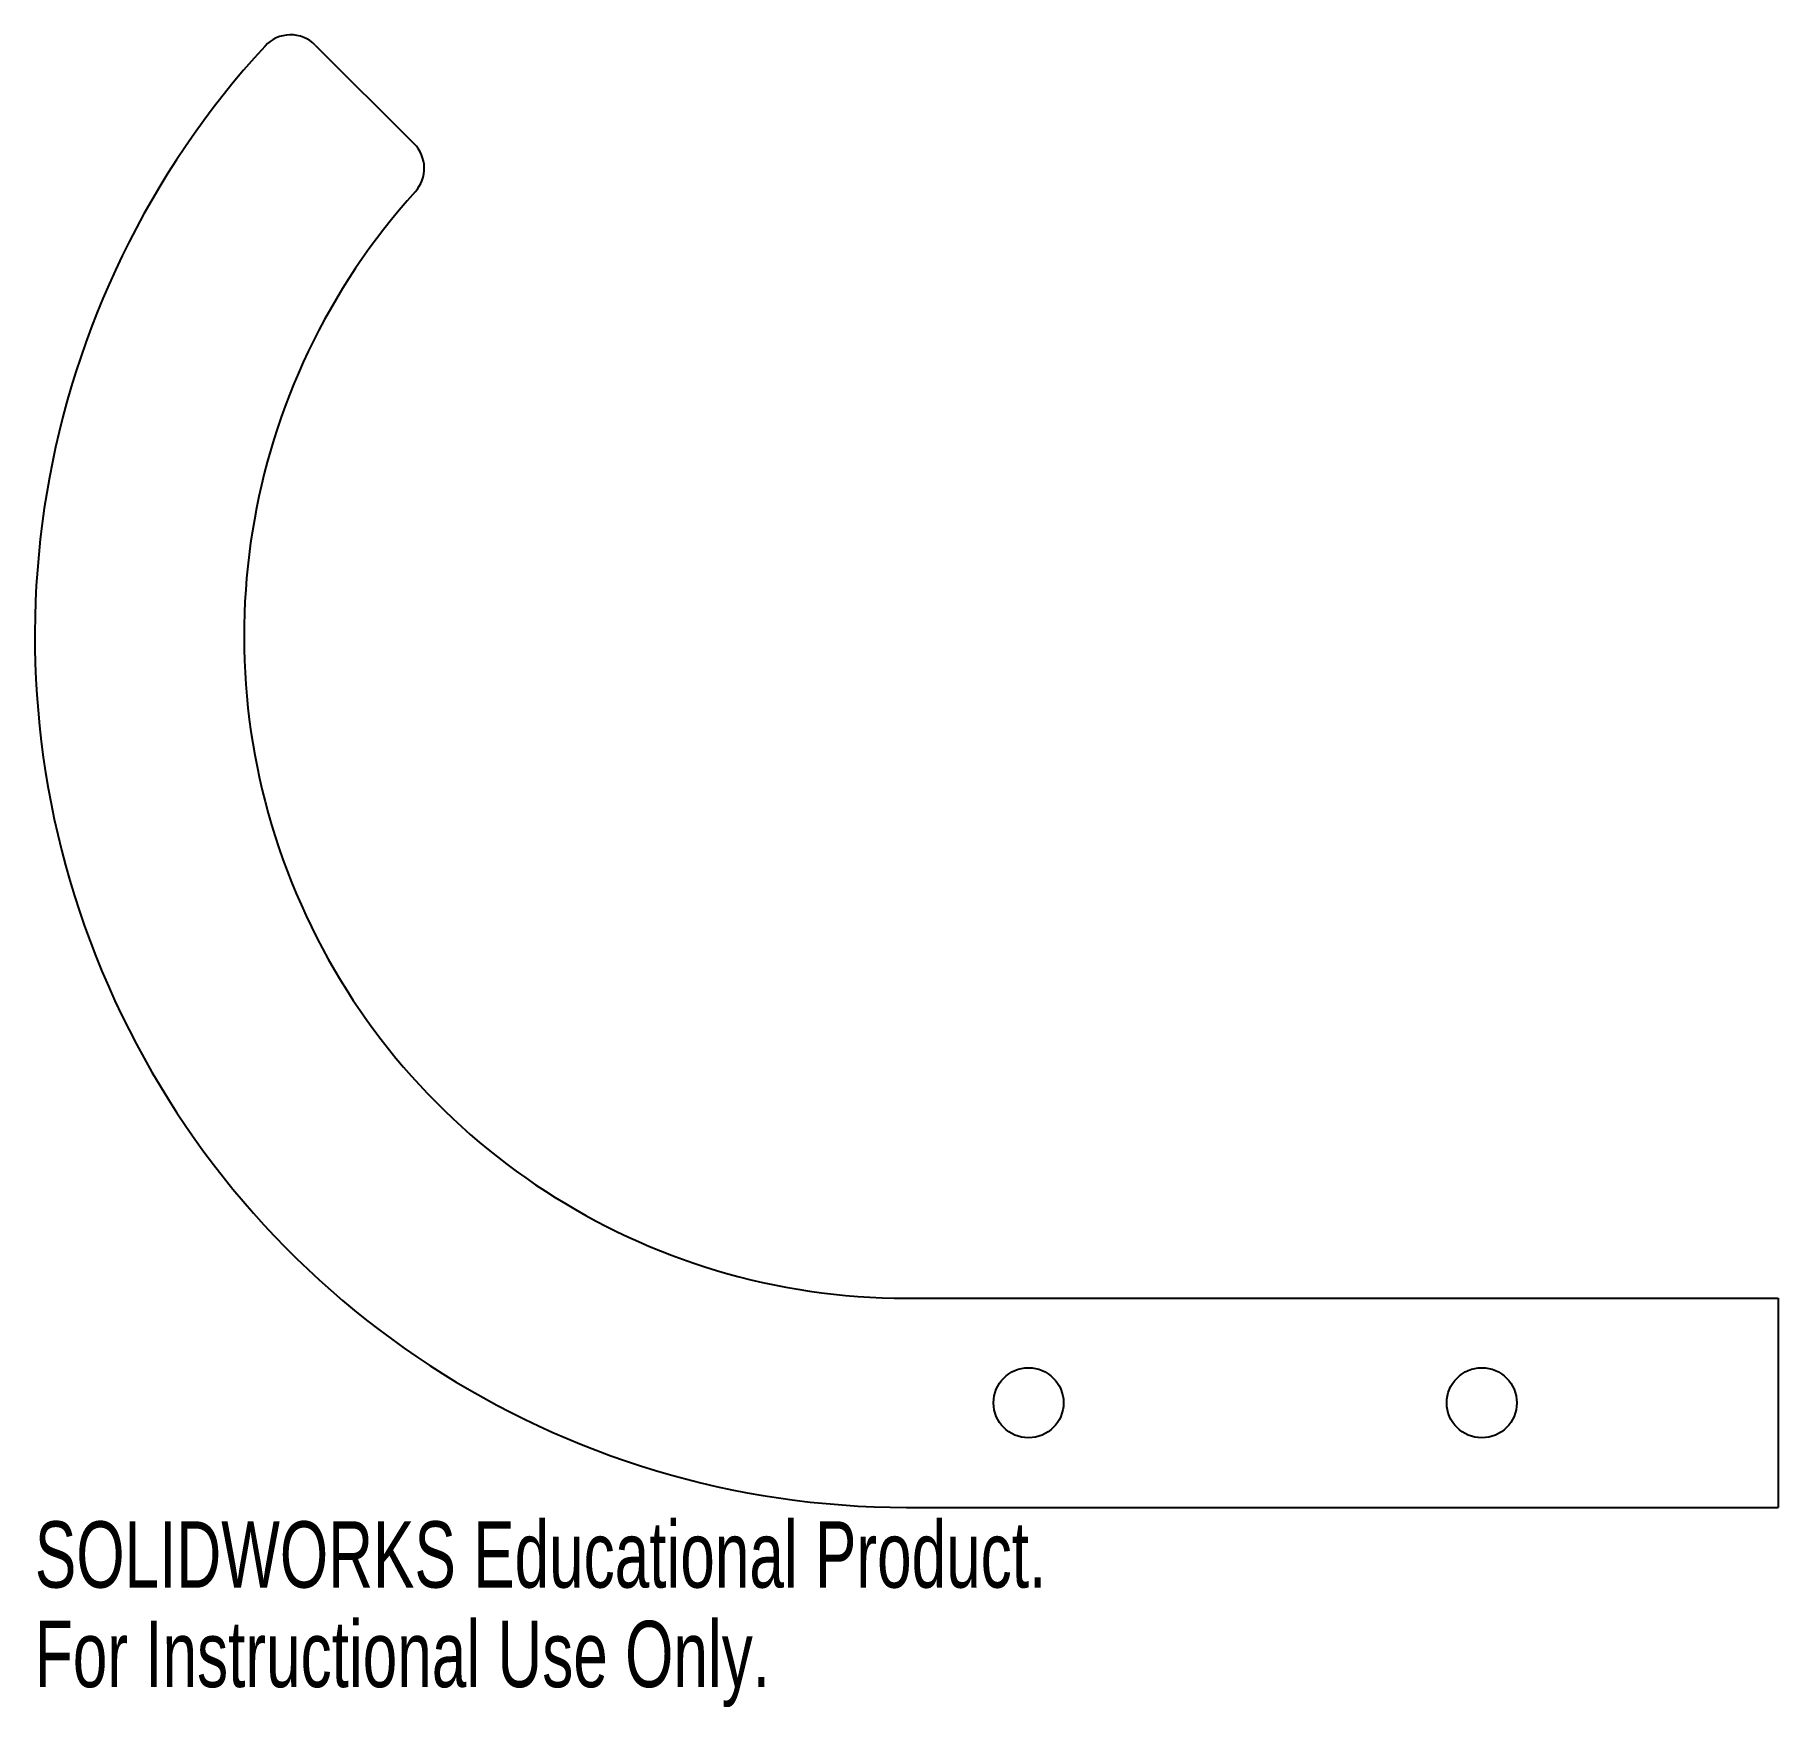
# Model space of a CAD drawing. Header units: inches. Extents: x -2.5 to 2.5, y -3.07 to 1.72.
import ezdxf

# ---------------------------------------------------------------- set-up
doc = ezdxf.new("R2010")
doc.units = ezdxf.units.IN
doc.header["$MEASUREMENT"] = 0
doc.styles.add('SLDTEXTSTYLE0', font='TXT', dxfattribs={"width": 0.7})

msp = doc.modelspace()

# ---------------------------------------------------------------- linework, layer by layer
at = {"color": 7, "linetype": 'Continuous', "lineweight": 25}
for p, q in [((-1.6956, 1.6956), (-1.4124, 1.4124)), ((0, -1.9), (2.5, -1.9)), ((2.5, -1.9), (2.5, -2.5)), ((0, -2.5), (2.5, -2.5))]:
    msp.add_line(p, q, dxfattribs=at)
for centre in [(0.35, -2.2), (1.65, -2.2)]:
    msp.add_circle(centre, 0.1005, dxfattribs=at)
for centre, radius, start, end in [((-1.7663, 1.6249), 0.1, 45, 137.388), ((0, 0), 2.5, 137.388, 270), ((-1.4832, 1.3417), 0.1, 317.866, 45), ((0, 0), 1.9, 137.866, 270)]:
    msp.add_arc(centre, radius, start, end, dxfattribs=at)

# ---------------------------------------------------------------- texts
at = {"color": 7, "linetype": 'Continuous', "char_height": 0.1903, "attachment_point": 1, "style": 'SLDTEXTSTYLE0'}
for s, insert in [('SOLIDWORKS Educational Product.', (-2.5, -2.5401)), ('For Instructional Use Only.', (-2.5, -2.8256))]:
    msp.add_mtext(s, dxfattribs=dict(at, insert=insert))

doc.saveas('drawing.dxf')
